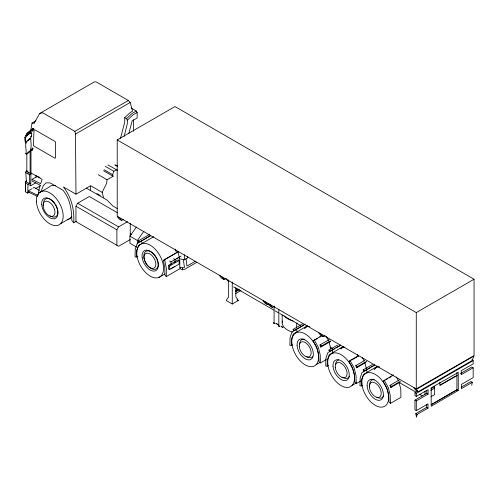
<?xml version="1.0" encoding="UTF-8"?>
<svg xmlns="http://www.w3.org/2000/svg" width="499" height="499" viewBox="0 0 499 499"><rect width="100%" height="100%" fill="white"/><g stroke="black" fill="none" stroke-linecap="round" stroke-linejoin="round"><path stroke-width="0.75" d="M30.115 173.409L30.14 151.384L31.007 150.885L30.982 172.91L30.115 173.409L26.809 171.407L26.809 170.34M232.253 282.029L232.253 304.003L238.31 300.504L235.846 296.868L235.846 287.642M278.835 326.203L278.261 325.448L280.014 326.458L278.835 326.203L278.835 309.455M282.197 322.441L282.197 314.9M424.973 394.341L424.973 391.322M417.638 391.122L414.962 392.669L414.962 395.638L416.309 396.418L428.086 389.619L428.086 394.085L426.739 393.306L414.962 400.104L414.962 409.835L416.309 410.615L427.999 403.859L427.999 408.132L417.139 414.401L416.465 417.17L415.792 413.627L426.657 407.352L426.657 404.508M26.809 171.407L26.846 153.28M28.156 173.471L28.162 171.93M32.959 128.349L33.003 129.94L31.793 130.37L31.805 131.686L33.003 129.94L32.959 128.349L26.927 133.277L24.95 137.312L25.274 141.791L25.923 141.853L28.212 140.132L30.795 137.556L31.618 136.065L31.568 132.977L30.77 132.828C27.825 134.942 23.971 137.549 25.274 141.791M29.029 192.371L27.688 193.144L25.412 191.816L25.493 181.48L26.84 180.707M25.493 181.48L25.412 191.816M30.358 133.133L32.005 123.159L34.175 123.128L39.714 113.435L42.752 112.805L74.875 131.356L75.468 134.075L75.985 194.198L90.612 185.753L90.612 190.275M166.286 276.583L166.348 268.294L164.614 259.517L178.093 251.739L179.827 260.509L179.765 268.805L166.286 276.583L164.888 275.036L164.776 267.813L163.366 260.478L164.614 259.517M29.404 185.023L30.67 185.753L30.982 172.91L42.203 179.391L40.606 183.676L32.092 179.322L32.092 181.081L40.188 185.191L39.078 189.346L38.454 194.573M36.084 177.413L36.14 175.149M170.939 264.925L171.045 261.856L181.062 256.068M174.974 262.593L175.074 259.524L173.515 258.625M27.688 193.144L28.038 184.462L30.046 183.301M150.648 235.434L137.175 243.531L135.254 249.007L135.061 256.873L136.458 257.041L136.82 250.286L138.56 245.514L153.786 236.626M305.251 324.026L291.996 331.997L290.069 337.474L289.882 345.339L291.279 345.508L291.641 338.752L293.375 333.981L307.683 325.622L304.59 328.735M340.43 345.096L327.837 352.687L325.909 358.163L325.716 366.029L327.119 366.197L327.481 359.442L329.215 354.67L342.863 346.693M374.68 364.875L362.087 372.46L360.166 377.943L359.972 385.802L361.37 385.97L361.738 379.221L363.472 374.45L377.78 366.091M296.356 328.186L296.942 322.834M117.352 170.278L116.392 169.785L113.816 171.269L112.662 174.675L113.08 176.278L107.042 179.765L106.636 183.283L102.158 192.358L103.461 197.355M471.698 385.278L472.328 382.29L470.981 381.51L461.369 387.105M124.176 136.402L127.332 123.677L127.332 120.184L126.453 118.7L124.731 117.683L130.251 112.493L132.559 111.165M40.556 192.483L43.338 185.678L46.002 182.834L50.1 182.921L62.787 190.075C70.06 198.471 71.731 209.711 71.781 220.446L73.702 222.772L76.359 221.232M120.484 138.354L124.731 122.174L124.731 117.683M128.873 133.395L132.16 120.889L137.15 118.007L137.15 112.512L136.271 111.028L131.225 108.04M28.15 140.313L30.115 138.772L30.745 138.834C30.938 144.242 32.741 151.347 26.503 154.072L26.054 153.555C26.852 149.213 23.572 143.045 28.212 140.132M30.345 150.099L32.198 148.777L32.622 147.891M25.842 135.379L27.595 135.304L26.366 134.543L26.983 134.181L27.595 135.304L26.491 134.767L27.27 133.589L30.838 130.551L31.793 130.37M27.595 135.304L27.114 134.462L27.582 133.651L31.269 130.401L33.003 129.94M130.239 239.539L118.6 246.263L75.948 221.631L75.948 206.181L77.651 203.224L89.296 196.5L117.49 212.78M116.891 245.277L116.891 229.821L118.6 226.864L127.657 221.637M32.198 148.777L32.578 149.5L31.973 150.48L31.886 149.956L33.233 148.471M136.77 247.155L129.94 243.213L129.94 236.177L136.445 226.976M137.393 243.999L137.393 240.481L143.893 231.274M329.315 339.538L319.971 344.934L320.807 347.111L321.662 345.926L330.332 340.917M364.457 360.602L355.781 365.611L356.617 367.782L357.471 366.597L366.809 361.201M399.331 379.964L389.987 385.353L390.823 387.53L391.678 386.345L400.348 381.336M39.714 113.435L94.448 81.83L96.22 81.942L128.343 100.486L130.208 102.47L132.41 110.678M32.005 123.159L35.872 120.658M34.175 123.128L34.687 122.567M340.942 348.907L343.524 346.312M374.163 369.715L377.263 366.609M326.334 359.542L320.408 362.966L319.011 361.519L318.649 354.346L316.915 347.566L313.135 340.929L321.499 335.69M360.827 380.98L356.217 383.637L354.82 382.19L354.458 375.017L352.724 368.243L348.944 361.607L350.067 360.54L358.625 355.6M399.013 382.222L400.766 389.22L400.953 397.304L390.424 403.385L389.027 401.938L388.665 394.765L386.925 387.991L383.151 381.355L384.274 380.288L393.486 374.967M126.453 118.7L131.967 113.51L136.271 111.028M127.332 120.184L132.853 114.995L137.15 112.512M235.74 290.43L237.462 288.865M235.74 291.628L238.603 289.021M176.839 252.694L178.093 251.739M32.578 149.5L28.069 152.501L28.661 152.457M27.732 152.706L31.886 149.956M303.105 325.535L304.833 324.4M338.946 346.225L340.674 345.09M373.196 366.004L374.35 365.249M456.909 372.397L456.909 389.707L431.186 404.714L457.358 389.594M458.257 390.48L431.211 406.261L431.18 387.854L458.257 372.422L458.257 390.48L456.909 389.707M472.328 382.29L461.438 388.627L461.438 384.411L473.177 377.631L473.177 367.751L471.829 366.977L460.54 373.495M74.875 131.356L128.343 100.486M75.468 134.075L130.208 102.47M30.932 174.064L29.584 174.843L25.755 172.629L25.748 171.868L27.096 171.088M32.092 179.322L37.375 176.272L39.995 177.613M25.748 171.868L26.385 181.935L29.584 183.782L30.932 183.008M30.67 185.753L35.953 182.703M29.011 190.412L31.605 188.915M32.903 188.167L34.2 187.412L39.302 190.362M117.215 139.92L174.987 106.561L474.05 279.228L474.05 355.581L416.272 388.939L117.215 216.279L117.215 139.92L416.272 312.58L474.05 279.228M35.728 188.503L40.419 185.796M38.903 193.032L48.821 187.306A18.956 10.941 60 0 1 55.651 185.522M60.672 223.652L70.59 217.926M121.6 220.433L119.779 218.032L117.29 216.597L119.111 218.999L121.6 220.433L123.627 219.267M138.828 242.402L138.254 240.955L149.6 234.405M150.617 235.753L139.945 241.915L138.254 240.955M136.458 257.041L137.805 256.261M163.366 260.478L176.166 253.087M176.577 258.844L179.272 257.284M168.381 265.412L177.993 259.867L179.104 260.503L179.104 264.096L169.485 269.641L168.381 269.005L168.381 265.412L169.485 266.054L179.104 260.503M179.197 258.625L184.349 259.848L187.711 257.908L187.711 256.511M170.814 268.761L174.85 266.435M158.988 277.375A18.956 10.941 60 0 0 154.484 248.483A18.956 10.941 60 0 0 137.019 256.043A18.956 10.941 60 0 0 158.988 277.375L164.845 273.995M195.508 261.164L186.957 266.098L185.996 258.569M196.824 262.293L184.443 269.441L182.628 269.809L180.576 269.017L180.576 267.133L182.628 267.919L184.443 267.551L183.326 259.299M224.026 279.565L222.198 277.163L219.716 275.729L221.537 278.13L224.026 279.565L226.047 278.398M235.622 291.878L239.645 289.557M235.622 293.587L240.986 290.493M267.427 304.627L265.605 302.226L263.116 300.791L264.938 303.186L267.427 304.627L268.774 303.847M272.267 307.415L270.439 305.02L267.957 303.579L269.778 305.981L272.267 307.415L274.288 306.249M293.649 330.868L293.075 329.421L302.419 324.026M303.436 325.373L294.766 330.382L293.075 329.421M291.279 345.508L292.595 344.747M313.135 340.929L317.744 338.272M319.722 337.131L321.038 336.37M323.053 336.738L321.231 334.342L318.742 332.908L320.564 335.303L323.053 336.738L325.08 335.571M320.807 347.111L330.812 341.328M329.483 351.558L328.916 350.111L337.586 345.102M334.604 348.757L330.6 351.071L328.916 350.111M335.939 347.99L339.276 346.063M316.085 364.732L320.052 362.442M327.119 366.197L328.436 365.436M348.944 361.607L350.261 360.846M351.577 360.085L358.163 356.286M356.617 367.782L365.954 362.393M364.027 372.061L363.172 369.89L372.51 364.495M370.196 367.763L364.856 370.844L363.172 369.89M371.53 366.996L372.865 366.222M352.013 385.471L356.642 382.802M361.37 385.97L362.686 385.216M383.151 381.355L385.128 380.213M386.444 379.452L387.76 378.691M389.077 377.936L391.048 376.795M390.823 387.53L400.161 382.14M416.403 389.289L474.006 356.03L472.179 360.534L418.224 391.684L415.736 390.249L413.914 387.848L416.403 389.289L418.224 391.684M414.962 392.669L416.309 393.443L473.177 360.609L473.177 363.883L461.219 370.732L461.219 374.655L473.177 367.751M430.974 388.771L434.635 386.656L434.635 394.59L430.974 396.705M430.843 390.343L434.841 388.041M440.168 384.966L455.481 376.121M457.358 375.391L439.875 385.49L439.875 382.197M414.962 400.104L416.309 400.884L428.086 394.085M26.491 134.767L29.996 132.765L31.568 132.977M30.533 136.682L31.618 136.065M33.009 128.979L33.882 128.493M29.404 138.872L30.745 138.834M274.082 323.458L275.261 323.714L273.508 322.703L274.082 323.458L274.082 305.949M115.394 165.007L117.246 165.799M38.136 195.452L28.362 190.786L28.362 192.065L37.437 196.4M471.829 359.835L473.177 360.609M114.795 164.845L117.327 166.31M107.884 164.87L117.826 170.527M105.308 166.354L113.816 171.269M104.185 169.779L112.662 174.675M103.53 170.764L113.08 176.278M98.128 174.619L107.042 179.765M91.043 185.94L102.158 192.358M96.925 193.581L100.193 195.471M86.302 188.092L107.048 200.068L112.705 205.912L117.415 208.632M75.985 194.198L63.398 186.932C71.413 197.068 74.582 210.017 73.702 222.772M233.569 286.856L273.733 310.047M275.068 310.821L278.417 312.748M279.758 313.522L300.51 325.504M399.331 382.558L416.203 392.301M419.578 394.247L422.273 395.807M330.039 347.042L332.727 348.595M77.651 203.224L118.6 226.864M426.657 407.352L427.999 408.132M129.94 236.177L137.393 240.481M75.948 206.181L116.891 229.821M236.963 299.731L238.31 300.504M169.479 260.952L171.045 261.856M232.253 304.003L226.197 300.504L228.654 296.868L228.654 279.951M415.792 413.627L417.139 414.401M389.987 385.353L391.678 386.345M355.781 365.611L357.471 366.597M319.971 344.934L321.662 345.926M25.461 182.933L28.038 184.462M130.152 233.869L131.468 234.686M225.679 278.442L228.835 281.81M26.054 153.555L25.786 153.255L26.503 154.072M396.268 376.87L398.47 380.856M384.274 380.288L388.309 387.598L390.23 395.302L390.424 403.385M362.436 357.783L364.27 361.108M350.067 360.54L354.103 367.85L356.03 375.554L356.217 383.637M326.259 336.445L328.461 340.43M314.258 339.869L318.293 347.179L320.221 354.876L320.408 362.966M366.123 369.815L367.245 372.173M331.872 350.036L332.989 352.394M296.032 329.346L297.154 331.704M141.211 240.88L142.334 243.238M364.806 362.474L366.385 368.773M328.997 341.796L330.75 348.801M24.95 137.312L25.231 138.448M25.611 142.171L25.811 143.294M133.345 119.766L133.601 131.218M26.385 181.174L26.385 181.935M426.739 390.33L426.739 393.306M416.272 312.58L416.272 388.939M416.309 393.443L416.309 396.418M416.309 400.884L416.309 410.615M184.349 254.696L184.349 259.848M182.628 267.919L182.628 269.809M169.485 266.054L169.485 269.641M130.239 223.246L130.239 236.439M29.584 174.843L29.584 183.782M175.068 248.995A18.956 10.941 60 0 1 176.503 252.475M157.235 259.374A10.223 5.901 60 0 1 155.002 269.391A10.223 5.901 60 0 1 145.14 261.513M144.866 260.877A10.223 5.901 60 0 1 147.099 250.854A10.223 5.901 60 0 1 156.96 258.732M71.787 216.292A18.956 10.941 60 0 1 67.265 219.76M55.844 204.983A10.223 5.901 60 0 1 52.464 216.946M51.852 216.741A10.223 5.901 60 0 1 49.956 215.724M43.613 205.532A10.223 5.901 60 0 1 43.575 202.176M43.712 201.559A10.223 5.901 60 0 1 55.096 203.779M340.723 348.608A18.956 10.941 60 0 1 344.815 347.142M357.309 354.371A18.956 10.941 60 0 1 358.644 356.08M349.506 376.215A10.223 5.901 60 0 1 342.102 377.076M335.627 364.208A10.223 5.901 60 0 1 338.746 359.941M304.795 327.862A18.956 10.941 60 0 1 309.598 326.408M312.761 356.698A10.223 5.901 60 0 1 306.804 356.735M299.662 344.179A10.223 5.901 60 0 1 304.303 339.158M374.843 368.306A18.956 10.941 60 0 1 379.645 366.846M391.883 374.624A18.956 10.941 60 0 1 392.763 375.778M383.625 395.913A10.223 5.901 60 0 1 376.845 397.179M369.734 385.353A10.223 5.901 60 0 1 374.35 379.596M292.358 332.097A18.843 10.878 0 0 1 282.359 321.032M293.094 320.988A18.843 10.878 0 0 1 284.056 315.836M33.994 129.94L33.439 145.764L55.002 158.245L55.62 157.759L55.589 142.309L54.946 141.385L35.005 129.902L33.994 129.94M278.18 324.537L277.301 324.394L276.427 323.527L278.18 324.537M282.933 327.282L282.054 327.138L281.18 326.271L282.933 327.282M142.19 257.852A11.496 6.637 60 0 0 155.52 270.789A11.496 6.637 60 0 0 152.788 253.261A11.496 6.637 60 0 0 142.19 257.852M144.111 258.732A8.396 4.847 60 0 0 153.842 268.181A8.396 4.847 60 0 0 151.852 255.382A8.396 4.847 60 0 0 144.111 258.732M36.427 201.789A18.956 10.941 60 0 0 57.348 225.486A18.956 10.941 60 0 0 55.595 197.747A18.956 10.941 60 0 0 36.427 201.789M41.679 204.372A11.496 6.637 60 0 0 54.372 218.743A11.496 6.637 60 0 0 53.312 201.914A11.496 6.637 60 0 0 41.679 204.372M43.095 205.887A8.396 4.847 60 0 0 52.364 216.385A8.396 4.847 60 0 0 51.584 204.097A8.396 4.847 60 0 0 43.095 205.887M327.762 363.615A18.956 10.941 60 0 0 348.682 387.305A18.956 10.941 60 0 0 346.936 359.567A18.956 10.941 60 0 0 327.762 363.615M333.02 366.191A11.496 6.637 60 0 0 345.713 380.562A11.496 6.637 60 0 0 344.647 363.734A11.496 6.637 60 0 0 333.02 366.191M335.241 367.245A8.396 4.847 60 0 0 344.51 377.743A8.396 4.847 60 0 0 343.73 365.449A8.396 4.847 60 0 0 335.241 367.245M291.834 342.869A18.956 10.941 60 0 0 312.754 366.565A18.956 10.941 60 0 0 311.008 338.827A18.956 10.941 60 0 0 291.834 342.869M297.092 345.445A11.496 6.637 60 0 0 309.785 359.823A11.496 6.637 60 0 0 308.719 342.994A11.496 6.637 60 0 0 297.092 345.445M299.313 346.499A8.396 4.847 60 0 0 308.582 356.997A8.396 4.847 60 0 0 307.802 344.709A8.396 4.847 60 0 0 299.313 346.499M361.881 383.313A18.956 10.941 60 0 0 382.802 407.003A18.956 10.941 60 0 0 381.055 379.265A18.956 10.941 60 0 0 361.881 383.313M367.139 385.889A11.496 6.637 60 0 0 379.833 400.26A11.496 6.637 60 0 0 378.766 383.432A11.496 6.637 60 0 0 367.139 385.889M369.36 386.943A8.396 4.847 60 0 0 378.629 397.441A8.396 4.847 60 0 0 377.849 385.147A8.396 4.847 60 0 0 369.36 386.943"/></g></svg>
